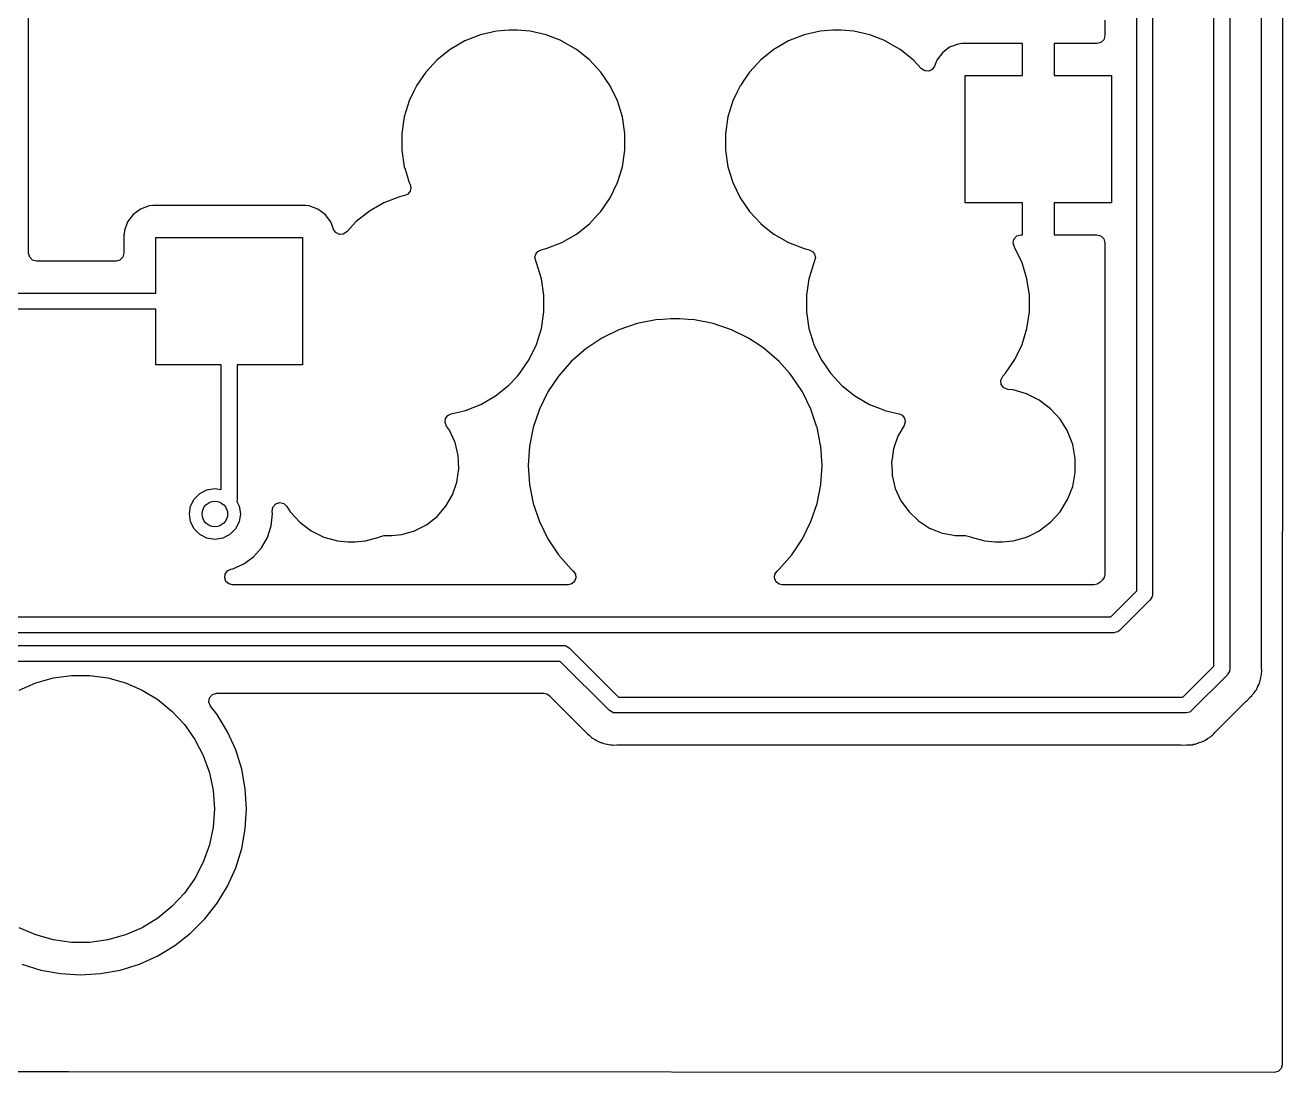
# Model space of a CAD drawing. Extents: x 144.2 to 239.5, y -132.7 to -33.4.
# Drawn here: x 219.78 to 239.52, y -132.74 to -116.28 of the extents above; entities that cross this region are included whole.
import ezdxf

# ---------------------------------------------------------------- set-up
doc = ezdxf.new("R2010")
doc.units = 0
doc.layers.add('BLACK', color=7, linetype='CONTINUOUS')

msp = doc.modelspace()

# ---------------------------------------------------------------- linework, layer by layer
at = {"layer": 'BLACK', "linetype": 'CONTINUOUS'}
for p, q in [((239.519, -43.0745), (239.51, -132.595)), ((238.435, -126.338), (238.435, -109.492)), ((238.685, -109.44), (238.685, -126.39)), ((239.185, -126.355), (239.185, -109.523)), ((219.835, -119.86), (219.835, -109.57)), ((237.225, -125.158), (237.225, -115.942)), ((237.475, -115.89), (237.475, -125.21)), ((236.724, -116.2), (236.724, -116.446)), ((226.925, -116.433), (226.68, -116.528)), ((227.18, -116.374), (226.925, -116.433)), ((227.377, -116.359), (227.18, -116.374)), ((227.507, -116.359), (227.377, -116.359)), ((227.377, -116.359), (227.377, -116.359)), ((227.704, -116.374), (227.507, -116.359)), ((227.507, -116.359), (227.507, -116.359)), ((227.959, -116.433), (227.704, -116.374)), ((228.204, -116.528), (227.959, -116.433)), ((232.005, -116.433), (231.76, -116.528)), ((232.26, -116.374), (232.005, -116.433)), ((232.457, -116.359), (232.26, -116.374)), ((232.587, -116.359), (232.457, -116.359)), ((232.457, -116.359), (232.457, -116.359)), ((232.784, -116.374), (232.587, -116.359)), ((232.587, -116.359), (232.587, -116.359)), ((233.039, -116.433), (232.784, -116.374)), ((233.284, -116.528), (233.039, -116.433)), ((236.724, -116.446), (236.708, -116.508)), ((226.68, -116.528), (226.453, -116.66)), ((228.204, -116.529), (228.204, -116.528)), ((228.204, -116.528), (228.204, -116.528)), ((228.204, -116.528), (228.204, -116.528)), ((228.431, -116.66), (228.204, -116.529)), ((231.76, -116.528), (231.533, -116.66)), ((233.284, -116.529), (233.284, -116.528)), ((233.284, -116.528), (233.284, -116.528)), ((233.284, -116.528), (233.284, -116.528)), ((233.511, -116.66), (233.284, -116.529)), ((234.29, -116.627), (234.175, -116.713)), ((234.425, -116.576), (234.29, -116.627)), ((234.484, -116.57), (234.425, -116.576)), ((235.432, -116.57), (234.484, -116.57)), ((235.432, -117.07), (235.432, -116.57)), ((236.6, -116.57), (235.932, -116.57)), ((235.932, -116.57), (235.932, -117.07)), ((236.662, -116.553), (236.6, -116.57)), ((236.708, -116.508), (236.662, -116.553)), ((226.248, -116.823), (226.07, -117.016)), ((226.453, -116.66), (226.248, -116.823)), ((228.636, -116.823), (228.431, -116.66)), ((228.431, -116.66), (228.431, -116.66)), ((228.814, -117.016), (228.636, -116.823)), ((228.636, -116.823), (228.636, -116.823)), ((228.636, -116.823), (228.636, -116.823)), ((231.328, -116.823), (231.15, -117.016)), ((231.533, -116.66), (231.328, -116.823)), ((233.716, -116.823), (233.511, -116.66)), ((233.511, -116.66), (233.511, -116.66)), ((233.846, -116.964), (233.716, -116.823)), ((233.716, -116.823), (233.716, -116.823)), ((233.716, -116.823), (233.716, -116.823)), ((234.089, -116.828), (234.053, -116.923)), ((234.175, -116.713), (234.089, -116.828)), ((226.07, -117.016), (225.974, -117.156)), ((228.962, -117.232), (228.814, -117.016)), ((228.814, -117.016), (228.814, -117.016)), ((228.814, -117.016), (228.814, -117.016)), ((231.15, -117.016), (231.054, -117.156)), ((233.899, -116.997), (233.846, -116.964)), ((233.961, -117.001), (233.899, -116.997)), ((234.017, -116.974), (233.961, -117.001)), ((234.053, -116.923), (234.017, -116.974)), ((225.922, -117.232), (225.882, -117.315)), ((225.93, -117.22), (225.922, -117.232)), ((225.974, -117.156), (225.93, -117.22)), ((229.076, -117.469), (228.962, -117.232)), ((231.002, -117.232), (230.962, -117.315)), ((231.01, -117.22), (231.002, -117.232)), ((231.054, -117.156), (231.01, -117.22)), ((234.532, -119.07), (234.532, -117.07)), ((234.532, -117.07), (235.432, -117.07)), ((235.932, -117.07), (236.832, -117.07)), ((236.832, -117.07), (236.832, -119.07)), ((225.882, -117.315), (225.808, -117.469)), ((230.962, -117.315), (230.888, -117.469)), ((225.808, -117.469), (225.731, -117.719)), ((229.153, -117.719), (229.076, -117.469)), ((230.888, -117.469), (230.811, -117.719)), ((225.731, -117.719), (225.691, -117.979)), ((229.192, -117.979), (229.153, -117.719)), ((230.811, -117.719), (230.772, -117.979)), ((225.691, -117.979), (225.691, -118.241)), ((229.192, -118.241), (229.192, -117.979)), ((230.772, -117.979), (230.772, -118.241)), ((225.691, -118.241), (225.731, -118.501)), ((229.153, -118.501), (229.192, -118.241)), ((230.772, -118.241), (230.811, -118.501)), ((225.731, -118.501), (225.742, -118.539)), ((225.742, -118.539), (225.808, -118.751)), ((229.076, -118.751), (229.153, -118.501)), ((230.811, -118.501), (230.888, -118.751)), ((225.808, -118.751), (225.821, -118.779)), ((225.821, -118.779), (225.834, -118.833)), ((228.962, -118.988), (229.076, -118.751)), ((230.888, -118.751), (231.002, -118.988)), ((225.655, -118.973), (225.41, -119.068)), ((225.737, -118.954), (225.655, -118.973)), ((225.787, -118.93), (225.737, -118.954)), ((225.821, -118.887), (225.787, -118.93)), ((225.834, -118.833), (225.821, -118.887)), ((228.814, -119.204), (228.962, -118.988)), ((231.002, -118.988), (231.138, -119.187)), ((221.59, -119.166), (221.474, -119.252)), ((221.725, -119.116), (221.59, -119.166)), ((221.784, -119.109), (221.725, -119.116)), ((224.18, -119.109), (221.784, -119.109)), ((224.239, -119.116), (224.18, -119.109)), ((224.18, -119.109), (224.18, -119.109)), ((224.374, -119.166), (224.239, -119.116)), ((224.49, -119.252), (224.374, -119.166)), ((225.183, -119.2), (224.978, -119.363)), ((225.41, -119.068), (225.183, -119.2)), ((228.77, -119.252), (228.814, -119.204)), ((228.814, -119.204), (228.814, -119.204)), ((228.814, -119.204), (228.814, -119.204)), ((231.138, -119.187), (231.15, -119.204)), ((231.15, -119.204), (231.327, -119.395)), ((235.432, -119.07), (234.532, -119.07)), ((235.432, -119.57), (235.432, -119.07)), ((236.832, -119.07), (235.932, -119.07)), ((235.932, -119.07), (235.932, -119.57)), ((221.388, -119.368), (221.339, -119.5)), ((221.474, -119.252), (221.388, -119.368)), ((224.576, -119.368), (224.49, -119.252)), ((224.619, -119.483), (224.576, -119.368)), ((224.978, -119.363), (224.827, -119.526)), ((228.431, -119.56), (228.636, -119.397)), ((228.636, -119.397), (228.77, -119.252)), ((231.327, -119.395), (231.328, -119.397)), ((231.328, -119.397), (231.533, -119.56)), ((221.332, -119.56), (221.331, -119.562)), ((221.331, -119.562), (221.331, -119.86)), ((221.338, -119.503), (221.332, -119.56)), ((221.339, -119.5), (221.338, -119.503)), ((221.832, -120.485), (221.832, -119.61)), ((221.832, -119.61), (224.132, -119.61)), ((224.132, -119.61), (224.132, -121.61)), ((224.62, -119.485), (224.619, -119.483)), ((224.656, -119.536), (224.62, -119.485)), ((224.712, -119.564), (224.656, -119.536)), ((224.774, -119.56), (224.712, -119.564)), ((224.827, -119.526), (224.774, -119.56)), ((228.204, -119.692), (228.431, -119.56)), ((231.533, -119.56), (231.76, -119.692)), ((235.299, -119.636), (235.345, -119.588)), ((235.345, -119.588), (235.409, -119.57)), ((235.409, -119.57), (235.432, -119.57)), ((235.932, -119.57), (236.6, -119.57)), ((236.6, -119.57), (236.662, -119.587)), ((236.662, -119.587), (236.708, -119.632)), ((227.827, -119.83), (227.877, -119.806)), ((227.877, -119.806), (227.959, -119.787)), ((227.959, -119.787), (228.204, -119.692)), ((231.76, -119.692), (232.005, -119.787)), ((232.005, -119.787), (232.087, -119.806)), ((232.087, -119.806), (232.137, -119.83)), ((235.285, -119.701), (235.299, -119.636)), ((235.306, -119.764), (235.285, -119.701)), ((235.312, -119.772), (235.306, -119.764)), ((235.426, -120.009), (235.312, -119.772)), ((236.708, -119.632), (236.724, -119.694)), ((236.724, -119.694), (236.724, -124.9)), ((219.852, -119.922), (219.835, -119.86)), ((219.897, -119.968), (219.852, -119.922)), ((219.959, -119.984), (219.897, -119.968)), ((221.207, -119.984), (219.959, -119.984)), ((221.269, -119.968), (221.207, -119.984)), ((221.315, -119.922), (221.269, -119.968)), ((221.331, -119.86), (221.315, -119.922)), ((227.78, -119.927), (227.793, -119.873)), ((227.793, -119.981), (227.78, -119.927)), ((227.793, -119.873), (227.827, -119.83)), ((227.806, -120.009), (227.793, -119.981)), ((227.883, -120.259), (227.806, -120.009)), ((232.158, -120.009), (232.089, -120.231)), ((232.137, -119.83), (232.171, -119.873)), ((232.171, -119.981), (232.158, -120.009)), ((232.171, -119.873), (232.184, -119.927)), ((232.184, -119.927), (232.171, -119.981)), ((235.503, -120.259), (235.426, -120.009)), ((227.922, -120.519), (227.883, -120.259)), ((232.081, -120.259), (232.041, -120.519)), ((232.089, -120.231), (232.081, -120.259)), ((235.542, -120.519), (235.503, -120.259)), ((219.579, -120.485), (221.832, -120.485)), ((227.922, -120.781), (227.922, -120.519)), ((232.041, -120.519), (232.041, -120.781)), ((235.542, -120.781), (235.542, -120.519)), ((221.832, -120.735), (219.631, -120.735)), ((221.832, -121.61), (221.832, -120.735)), ((227.883, -121.041), (227.922, -120.781)), ((232.041, -120.781), (232.081, -121.041)), ((235.503, -121.041), (235.542, -120.781)), ((229.385, -120.963), (229.1, -121.06)), ((229.681, -120.904), (229.385, -120.963)), ((229.786, -120.897), (229.681, -120.904)), ((229.907, -120.889), (229.786, -120.897)), ((230.057, -120.889), (229.907, -120.889)), ((230.186, -120.898), (230.057, -120.889)), ((230.283, -120.904), (230.186, -120.898)), ((230.579, -120.963), (230.283, -120.904)), ((230.864, -121.06), (230.579, -120.963)), ((227.806, -121.291), (227.883, -121.041)), ((228.829, -121.193), (228.579, -121.361)), ((229.1, -121.06), (228.829, -121.193)), ((231.135, -121.193), (230.864, -121.06)), ((231.324, -121.32), (231.135, -121.193)), ((232.081, -121.041), (232.158, -121.291)), ((235.426, -121.291), (235.503, -121.041)), ((227.692, -121.528), (227.806, -121.291)), ((228.579, -121.361), (228.352, -121.56)), ((231.385, -121.361), (231.324, -121.32)), ((231.612, -121.56), (231.385, -121.361)), ((232.158, -121.291), (232.272, -121.528)), ((235.312, -121.528), (235.426, -121.291)), ((227.544, -121.744), (227.692, -121.528)), ((228.352, -121.56), (228.153, -121.787)), ((231.774, -121.744), (231.612, -121.56)), ((232.272, -121.528), (232.355, -121.65)), ((235.164, -121.744), (235.312, -121.528)), ((222.857, -121.61), (221.832, -121.61)), ((222.857, -123.568), (222.857, -121.61)), ((224.132, -121.61), (223.107, -121.61)), ((223.107, -121.61), (223.107, -123.728)), ((227.505, -121.787), (227.544, -121.744)), ((227.544, -121.744), (227.544, -121.744)), ((227.544, -121.744), (227.544, -121.744)), ((231.811, -121.787), (231.774, -121.744)), ((232.355, -121.65), (232.42, -121.744)), ((232.42, -121.744), (232.598, -121.937)), ((235.123, -121.79), (235.164, -121.744)), ((227.161, -122.1), (227.366, -121.937)), ((227.366, -121.937), (227.505, -121.787)), ((228.153, -121.787), (227.985, -122.037)), ((231.979, -122.037), (231.811, -121.787)), ((232.598, -121.937), (232.598, -121.937)), ((232.598, -121.937), (232.803, -122.1)), ((235.092, -121.85), (235.123, -121.79)), ((235.098, -121.918), (235.092, -121.85)), ((235.139, -121.973), (235.098, -121.918)), ((235.202, -121.997), (235.139, -121.973)), ((226.934, -122.232), (227.161, -122.1)), ((227.985, -122.037), (227.852, -122.308)), ((232.112, -122.308), (231.979, -122.037)), ((232.803, -122.1), (233.03, -122.232)), ((235.284, -122.005), (235.202, -121.997)), ((235.498, -122.066), (235.284, -122.005)), ((235.697, -122.165), (235.498, -122.066)), ((235.874, -122.299), (235.697, -122.165)), ((226.412, -122.406), (226.466, -122.378)), ((226.466, -122.378), (226.689, -122.327)), ((226.689, -122.327), (226.934, -122.232)), ((227.852, -122.308), (227.755, -122.593)), ((232.138, -122.386), (232.112, -122.308)), ((233.03, -122.232), (233.199, -122.298)), ((233.199, -122.298), (233.224, -122.308)), ((233.224, -122.308), (233.275, -122.327)), ((233.275, -122.327), (233.495, -122.378)), ((233.495, -122.378), (233.546, -122.403)), ((236.024, -122.463), (235.874, -122.299)), ((226.37, -122.515), (226.378, -122.455)), ((226.392, -122.571), (226.37, -122.515)), ((226.378, -122.455), (226.412, -122.406)), ((226.439, -122.637), (226.392, -122.571)), ((232.207, -122.587), (232.138, -122.386)), ((233.575, -122.561), (233.476, -122.731)), ((233.546, -122.403), (233.581, -122.449)), ((233.591, -122.506), (233.575, -122.561)), ((233.581, -122.449), (233.591, -122.506)), ((236.138, -122.647), (236.024, -122.463)), ((226.523, -122.821), (226.439, -122.637)), ((226.439, -122.637), (226.439, -122.637)), ((226.439, -122.637), (226.439, -122.637)), ((227.755, -122.593), (227.696, -122.889)), ((232.209, -122.593), (232.207, -122.587)), ((232.265, -122.874), (232.209, -122.593)), ((233.476, -122.731), (233.408, -122.929)), ((236.141, -122.653), (236.138, -122.647)), ((236.222, -122.86), (236.141, -122.653)), ((226.527, -122.828), (226.523, -122.821)), ((226.576, -123.033), (226.527, -122.828)), ((227.696, -122.889), (227.677, -123.19)), ((232.268, -122.889), (232.265, -122.874)), ((232.287, -123.19), (232.268, -122.889)), ((233.408, -122.929), (233.385, -123.084)), ((236.262, -123.079), (236.222, -122.86)), ((226.586, -123.243), (226.576, -123.033)), ((233.385, -123.084), (233.378, -123.137)), ((233.378, -123.137), (233.385, -123.29)), ((236.262, -123.301), (236.262, -123.079)), ((226.556, -123.451), (226.586, -123.243)), ((227.677, -123.19), (227.696, -123.491)), ((232.268, -123.491), (232.287, -123.19)), ((233.385, -123.29), (233.388, -123.347)), ((233.388, -123.347), (233.437, -123.552)), ((236.222, -123.52), (236.262, -123.301)), ((222.634, -123.572), (222.758, -123.552)), ((222.758, -123.552), (222.857, -123.568)), ((226.488, -123.649), (226.556, -123.451)), ((227.696, -123.491), (227.755, -123.787)), ((232.209, -123.787), (232.268, -123.491)), ((233.437, -123.552), (233.525, -123.743)), ((236.141, -123.727), (236.222, -123.52)), ((222.378, -123.828), (222.434, -123.717)), ((222.434, -123.717), (222.523, -123.628)), ((222.523, -123.628), (222.634, -123.572)), ((223.104, -123.755), (223.103, -123.757)), ((223.103, -123.757), (223.103, -123.758)), ((223.103, -123.758), (223.138, -123.828)), ((223.107, -123.728), (223.104, -123.75)), ((223.104, -123.75), (223.104, -123.755)), ((226.383, -123.831), (226.488, -123.649)), ((233.525, -123.743), (233.589, -123.833)), ((236.024, -123.917), (236.141, -123.727)), ((222.358, -123.952), (222.378, -123.828)), ((222.378, -124.076), (222.358, -123.952)), ((223.138, -123.828), (223.158, -123.952)), ((223.158, -123.952), (223.138, -124.076)), ((223.644, -124.14), (223.663, -123.952)), ((223.659, -123.911), (223.67, -123.846)), ((223.663, -123.952), (223.659, -123.911)), ((223.67, -123.846), (223.713, -123.795)), ((223.713, -123.795), (223.775, -123.774)), ((223.775, -123.774), (223.839, -123.788)), ((223.839, -123.788), (223.888, -123.833)), ((223.888, -123.833), (223.94, -123.917)), ((223.94, -123.917), (224.09, -124.081)), ((226.245, -123.99), (226.383, -123.831)), ((227.755, -123.787), (227.852, -124.072)), ((232.112, -124.072), (232.209, -123.787)), ((233.589, -123.833), (233.647, -123.914)), ((233.647, -123.914), (233.799, -124.059)), ((235.874, -124.081), (236.024, -123.917)), ((222.434, -124.187), (222.378, -124.076)), ((223.138, -124.076), (223.082, -124.187)), ((223.585, -124.32), (223.644, -124.14)), ((224.09, -124.081), (224.267, -124.215)), ((225.893, -124.216), (226.08, -124.12)), ((226.08, -124.12), (226.245, -123.99)), ((227.852, -124.072), (227.985, -124.343)), ((231.979, -124.343), (232.112, -124.072)), ((233.799, -124.059), (233.833, -124.081)), ((233.833, -124.081), (233.975, -124.173)), ((235.697, -124.215), (235.874, -124.081)), ((222.523, -124.276), (222.434, -124.187)), ((222.634, -124.332), (222.523, -124.276)), ((222.758, -124.352), (222.634, -124.332)), ((222.882, -124.332), (222.758, -124.352)), ((222.993, -124.276), (222.882, -124.332)), ((223.082, -124.187), (222.993, -124.276)), ((223.491, -124.484), (223.585, -124.32)), ((224.267, -124.215), (224.466, -124.314)), ((224.466, -124.314), (224.68, -124.375)), ((225.124, -124.375), (225.338, -124.314)), ((225.338, -124.314), (225.359, -124.303)), ((225.359, -124.303), (225.414, -124.29)), ((225.414, -124.29), (225.534, -124.29)), ((225.534, -124.29), (225.691, -124.276)), ((225.534, -124.29), (225.534, -124.29)), ((225.691, -124.276), (225.893, -124.216)), ((227.985, -124.343), (228.14, -124.575)), ((231.811, -124.593), (231.979, -124.343)), ((233.975, -124.173), (234.015, -124.188)), ((234.015, -124.188), (234.171, -124.251)), ((234.171, -124.251), (234.299, -124.276)), ((234.299, -124.276), (234.377, -124.29)), ((234.377, -124.29), (234.377, -124.29)), ((234.377, -124.29), (234.534, -124.29)), ((234.534, -124.29), (234.534, -124.29)), ((234.534, -124.29), (234.536, -124.29)), ((234.536, -124.29), (234.537, -124.29)), ((234.537, -124.29), (234.54, -124.29)), ((234.54, -124.29), (234.54, -124.291)), ((234.54, -124.291), (234.603, -124.303)), ((234.603, -124.303), (234.626, -124.314)), ((234.626, -124.314), (234.84, -124.375)), ((235.284, -124.375), (235.498, -124.314)), ((235.498, -124.314), (235.552, -124.287)), ((235.552, -124.287), (235.697, -124.215)), ((223.406, -124.578), (223.491, -124.484)), ((224.68, -124.375), (224.846, -124.39)), ((224.846, -124.39), (224.846, -124.39)), ((224.846, -124.39), (224.958, -124.39)), ((224.958, -124.39), (225.124, -124.375)), ((224.958, -124.39), (224.958, -124.39)), ((234.84, -124.375), (235.006, -124.39)), ((235.006, -124.39), (235.006, -124.39)), ((235.006, -124.39), (235.118, -124.39)), ((235.118, -124.39), (235.284, -124.375)), ((235.118, -124.39), (235.118, -124.39)), ((223.038, -124.813), (223.211, -124.736)), ((223.211, -124.736), (223.364, -124.625)), ((223.364, -124.625), (223.406, -124.578)), ((228.14, -124.575), (228.153, -124.593)), ((228.153, -124.593), (228.352, -124.82)), ((231.612, -124.82), (231.811, -124.593)), ((222.912, -124.953), (222.92, -124.894)), ((222.92, -124.894), (222.955, -124.846)), ((222.955, -124.846), (223.009, -124.819)), ((223.009, -124.819), (223.038, -124.813)), ((228.352, -124.82), (228.383, -124.847)), ((228.383, -124.847), (228.417, -124.896)), ((228.417, -124.896), (228.424, -124.955)), ((231.54, -124.955), (231.547, -124.896)), ((231.547, -124.896), (231.581, -124.847)), ((231.581, -124.847), (231.612, -124.82)), ((236.724, -124.9), (236.715, -124.947)), ((222.932, -125.01), (222.912, -124.953)), ((222.977, -125.05), (222.932, -125.01)), ((223.035, -125.064), (222.977, -125.05)), ((228.301, -125.064), (223.035, -125.064)), ((228.359, -125.05), (228.301, -125.064)), ((228.403, -125.011), (228.359, -125.05)), ((228.424, -124.955), (228.403, -125.011)), ((231.561, -125.011), (231.54, -124.955)), ((231.605, -125.05), (231.561, -125.011)), ((231.663, -125.064), (231.605, -125.05)), ((236.56, -125.064), (231.663, -125.064)), ((236.607, -125.055), (236.56, -125.064)), ((236.647, -125.028), (236.607, -125.055)), ((236.688, -124.987), (236.647, -125.028)), ((236.715, -124.947), (236.688, -124.987)), ((236.818, -125.565), (237.225, -125.158)), ((237.438, -125.298), (236.958, -125.778)), ((237.453, -125.271), (237.438, -125.298)), ((237.47, -125.245), (237.453, -125.271)), ((237.471, -125.239), (237.47, -125.245)), ((237.472, -125.237), (237.471, -125.239)), ((237.475, -125.21), (237.472, -125.232)), ((237.472, -125.232), (237.472, -125.237)), ((215.835, -125.565), (236.818, -125.565)), ((236.87, -125.815), (215.783, -125.815)), ((236.9, -125.806), (236.87, -125.815)), ((236.93, -125.8), (236.9, -125.806)), ((236.935, -125.796), (236.93, -125.8)), ((236.938, -125.795), (236.935, -125.796)), ((236.941, -125.792), (236.938, -125.795)), ((236.958, -125.778), (236.941, -125.792)), ((201.873, -126.015), (228.23, -126.015)), ((228.23, -126.015), (228.252, -126.018)), ((228.252, -126.018), (228.257, -126.018)), ((228.257, -126.018), (228.259, -126.019)), ((228.259, -126.019), (228.265, -126.02)), ((228.265, -126.02), (228.291, -126.037)), ((228.291, -126.037), (228.318, -126.052)), ((228.318, -126.052), (229.092, -126.825)), ((228.178, -126.265), (201.821, -126.265)), ((228.952, -127.038), (228.178, -126.265)), ((220.223, -126.524), (220.507, -126.485)), ((220.507, -126.485), (220.793, -126.485)), ((220.793, -126.485), (221.077, -126.524)), ((237.948, -126.825), (238.435, -126.338)), ((238.648, -126.478), (238.088, -127.038)), ((238.663, -126.451), (238.648, -126.478)), ((238.68, -126.425), (238.663, -126.451)), ((238.681, -126.419), (238.68, -126.425)), ((238.682, -126.417), (238.681, -126.419)), ((238.685, -126.39), (238.682, -126.412)), ((238.682, -126.412), (238.682, -126.417)), ((239.165, -126.566), (239.172, -126.523)), ((239.172, -126.523), (239.175, -126.511)), ((239.175, -126.511), (239.185, -126.469)), ((239.186, -126.366), (239.185, -126.355)), ((239.185, -126.449), (239.187, -126.43)), ((239.185, -126.469), (239.185, -126.449)), ((239.19, -126.41), (239.186, -126.366)), ((239.187, -126.43), (239.19, -126.41)), ((239.19, -126.41), (239.19, -126.41)), ((219.684, -126.715), (219.947, -126.601)), ((219.947, -126.601), (220.223, -126.524)), ((221.077, -126.524), (221.353, -126.601)), ((221.353, -126.601), (221.616, -126.715)), ((221.616, -126.715), (221.861, -126.864)), ((239.09, -126.727), (239.103, -126.711)), ((239.103, -126.711), (239.12, -126.671)), ((239.12, -126.671), (239.125, -126.66)), ((239.125, -126.66), (239.128, -126.655)), ((239.128, -126.655), (239.146, -126.622)), ((239.146, -126.622), (239.151, -126.603)), ((239.151, -126.603), (239.157, -126.584)), ((239.157, -126.584), (239.165, -126.566)), ((221.861, -126.864), (222.083, -127.045)), ((222.663, -126.903), (222.675, -126.835)), ((222.689, -126.966), (222.663, -126.903)), ((222.675, -126.835), (222.721, -126.784)), ((222.721, -126.784), (222.787, -126.765)), ((222.787, -126.765), (227.92, -126.765)), ((227.92, -126.765), (227.967, -126.775)), ((227.967, -126.775), (228.007, -126.802)), ((228.007, -126.802), (228.539, -127.334)), ((229.092, -126.825), (237.948, -126.825)), ((238.467, -127.367), (238.944, -126.891)), ((238.944, -126.891), (238.96, -126.878)), ((238.96, -126.878), (238.962, -126.876)), ((238.962, -126.876), (239.008, -126.827)), ((238.962, -126.876), (238.962, -126.876)), ((239.008, -126.827), (239.011, -126.824)), ((239.011, -126.824), (239.03, -126.804)), ((239.03, -126.804), (239.033, -126.801)), ((239.033, -126.801), (239.04, -126.792)), ((239.04, -126.792), (239.07, -126.761)), ((239.07, -126.761), (239.08, -126.743)), ((239.08, -126.743), (239.09, -126.727)), ((222.083, -127.045), (222.279, -127.255)), ((222.794, -127.1), (222.689, -126.966)), ((222.862, -127.212), (222.794, -127.1)), ((228.979, -127.053), (228.952, -127.038)), ((229.005, -127.07), (228.979, -127.053)), ((229.011, -127.071), (229.005, -127.07)), ((229.013, -127.072), (229.011, -127.071)), ((229.018, -127.072), (229.013, -127.072)), ((229.04, -127.075), (229.018, -127.072)), ((238, -127.075), (229.04, -127.075)), ((238.03, -127.066), (238, -127.075)), ((238.06, -127.06), (238.03, -127.066)), ((238.065, -127.056), (238.06, -127.06)), ((238.068, -127.055), (238.065, -127.056)), ((238.071, -127.052), (238.068, -127.055)), ((238.088, -127.038), (238.071, -127.052)), ((222.279, -127.255), (222.444, -127.489)), ((222.957, -127.369), (222.862, -127.212)), ((222.444, -127.489), (222.576, -127.743)), ((223.086, -127.656), (222.957, -127.369)), ((228.539, -127.334), (228.552, -127.35)), ((228.552, -127.35), (228.603, -127.398)), ((228.603, -127.398), (228.606, -127.401)), ((228.606, -127.401), (228.626, -127.42)), ((228.626, -127.42), (228.629, -127.423)), ((228.629, -127.423), (228.638, -127.43)), ((228.638, -127.43), (228.669, -127.46)), ((228.669, -127.46), (228.687, -127.47)), ((228.687, -127.47), (228.703, -127.48)), ((228.703, -127.48), (228.715, -127.489)), ((228.715, -127.489), (228.719, -127.493)), ((228.719, -127.493), (228.744, -127.503)), ((228.744, -127.503), (228.759, -127.51)), ((228.759, -127.51), (228.77, -127.515)), ((238.268, -127.518), (238.285, -127.51)), ((238.285, -127.51), (238.304, -127.502)), ((238.304, -127.502), (238.339, -127.477)), ((238.339, -127.477), (238.349, -127.47)), ((238.349, -127.47), (238.386, -127.448)), ((238.386, -127.448), (238.401, -127.434)), ((238.386, -127.448), (238.386, -127.448)), ((238.386, -127.448), (238.386, -127.448)), ((238.401, -127.434), (238.415, -127.421)), ((238.415, -127.421), (238.432, -127.41)), ((238.432, -127.41), (238.459, -127.376)), ((238.459, -127.376), (238.467, -127.367)), ((223.18, -127.957), (223.086, -127.656)), ((228.77, -127.515), (228.808, -127.536)), ((228.808, -127.536), (228.827, -127.541)), ((228.827, -127.541), (228.846, -127.547)), ((228.846, -127.547), (228.864, -127.555)), ((228.864, -127.555), (228.907, -127.562)), ((228.907, -127.562), (228.919, -127.565)), ((228.919, -127.565), (228.961, -127.575)), ((228.961, -127.575), (228.981, -127.575)), ((228.981, -127.575), (229, -127.577)), ((229, -127.577), (229.02, -127.58)), ((229.02, -127.58), (229.064, -127.576)), ((229.064, -127.576), (229.075, -127.575)), ((229.075, -127.575), (237.917, -127.575)), ((237.917, -127.575), (237.938, -127.578)), ((237.938, -127.578), (237.941, -127.578)), ((237.941, -127.578), (238.008, -127.576)), ((237.941, -127.578), (237.941, -127.578)), ((238.008, -127.576), (238.012, -127.575)), ((238.012, -127.575), (238.039, -127.575)), ((238.039, -127.575), (238.039, -127.575)), ((238.039, -127.575), (238.043, -127.575)), ((238.043, -127.575), (238.055, -127.574)), ((238.055, -127.574), (238.099, -127.573)), ((238.099, -127.573), (238.118, -127.567)), ((238.118, -127.567), (238.137, -127.563)), ((238.137, -127.563), (238.144, -127.562)), ((238.144, -127.562), (238.157, -127.561)), ((238.157, -127.561), (238.197, -127.545)), ((238.197, -127.545), (238.208, -127.541)), ((238.208, -127.541), (238.25, -127.529)), ((238.25, -127.529), (238.268, -127.518)), ((222.576, -127.743), (222.672, -128.013)), ((222.672, -128.013), (222.73, -128.294)), ((223.236, -128.266), (223.18, -127.957)), ((222.73, -128.294), (222.75, -128.58)), ((223.255, -128.58), (223.236, -128.266)), ((222.75, -128.58), (222.73, -128.866)), ((223.236, -128.894), (223.255, -128.58)), ((222.73, -128.866), (222.672, -129.147)), ((223.18, -129.203), (223.236, -128.894)), ((222.672, -129.147), (222.576, -129.417)), ((223.086, -129.504), (223.18, -129.203)), ((222.576, -129.417), (222.444, -129.671)), ((222.444, -129.671), (222.279, -129.905)), ((222.957, -129.791), (223.086, -129.504)), ((222.794, -130.06), (222.957, -129.791)), ((222.279, -129.905), (222.083, -130.115)), ((222.6, -130.308), (222.794, -130.06)), ((222.083, -130.115), (221.861, -130.296)), ((219.947, -130.559), (219.684, -130.445)), ((221.616, -130.445), (221.353, -130.559)), ((221.861, -130.296), (221.616, -130.445)), ((222.378, -130.53), (222.6, -130.308)), ((220.223, -130.636), (219.947, -130.559)), ((220.507, -130.675), (220.223, -130.636)), ((221.077, -130.636), (220.793, -130.675)), ((221.353, -130.559), (221.077, -130.636)), ((222.13, -130.724), (222.378, -130.53)), ((220.793, -130.675), (220.507, -130.675)), ((221.861, -130.887), (222.13, -130.724)), ((219.726, -131.016), (220.027, -131.11)), ((221.273, -131.11), (221.574, -131.016)), ((221.574, -131.016), (221.861, -130.887)), ((220.027, -131.11), (220.336, -131.166)), ((220.336, -131.166), (220.65, -131.185)), ((220.65, -131.185), (220.964, -131.166)), ((220.964, -131.166), (221.273, -131.11)), ((239.51, -132.595), (239.493, -132.657)), ((220.46, -132.709), (144.375, -132.739)), ((239.385, -132.719), (220.46, -132.709)), ((220.46, -132.709), (220.46, -132.709)), ((220.46, -132.709), (220.46, -132.709)), ((220.46, -132.709), (220.46, -132.709)), ((239.447, -132.703), (239.385, -132.719)), ((239.493, -132.657), (239.447, -132.703))]:
    msp.add_line(p, q, dxfattribs=at)
at = {"layer": 'BLACK'}
msp.add_circle((222.758, -123.952), 0.2, dxfattribs=at)

doc.saveas('drawing.dxf')
